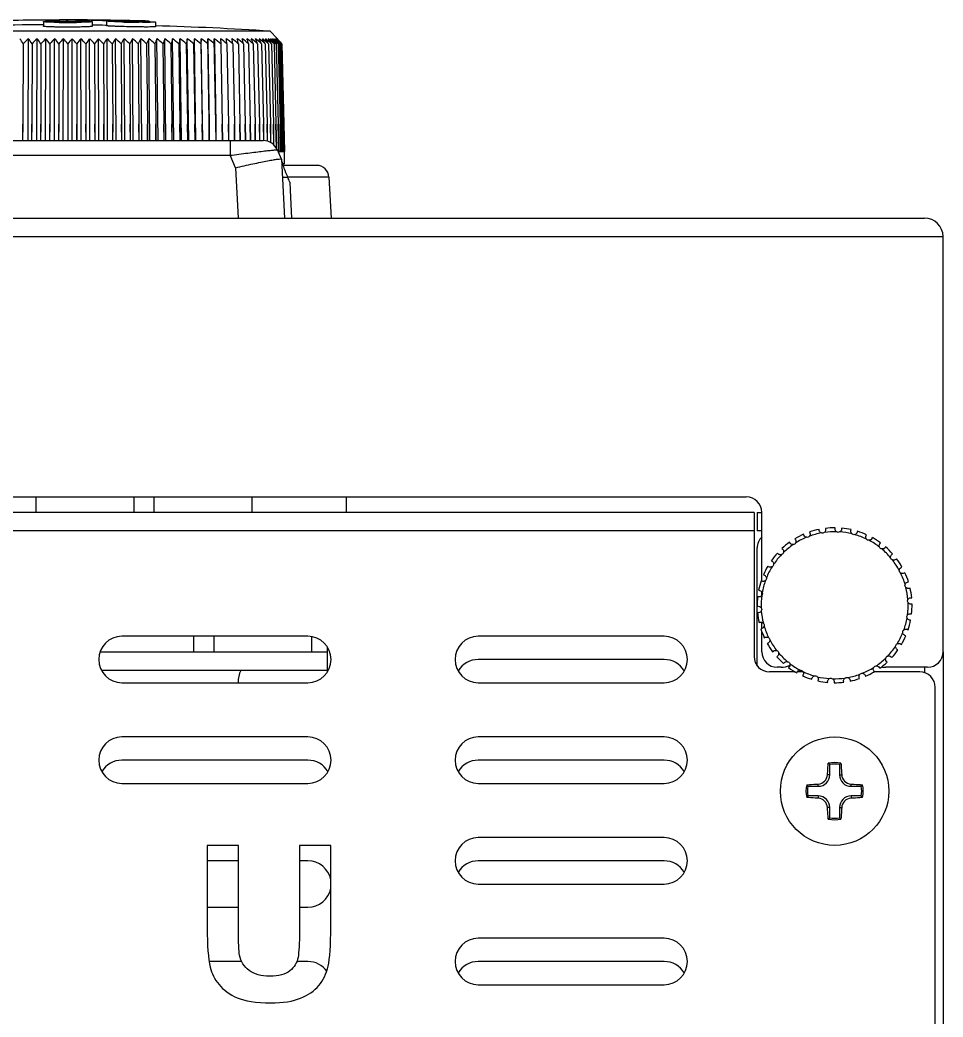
# Model space of a CAD drawing. Extents: x -425 to 6552, y -3049 to 3105.
# Drawn here: x 650.4 to 683, y -1782.15 to -1746.93 of the extents above; entities that cross this region are included whole.
import ezdxf

# ---------------------------------------------------------------- set-up
doc = ezdxf.new("R2010")
doc.units = 0
doc.layers.get('0').update_dxf_attribs({"linetype": 'CONTINUOUS'})

msp = doc.modelspace()

# ---------------------------------------------------------------- linework, layer by layer
at = {"color": 7, "linetype": 'CONTINUOUS'}
for p, q in [((651.225, -1746.99), (651.225, -1747.154)), ((651.8, -1746.963), (651.8, -1746.931)), ((652.374, -1746.934), (652.374, -1746.963)), ((652.407, -1746.935), (652.374, -1746.934)), ((652.819, -1746.942), (652.741, -1746.94)), ((652.975, -1746.936), (652.78, -1746.933)), ((652.903, -1746.943), (652.819, -1746.942)), ((652.996, -1746.946), (652.903, -1746.943)), ((652.949, -1746.99), (652.949, -1747.154)), ((652.996, -1747.11), (652.949, -1747.109)), ((652.996, -1747.11), (652.949, -1747.109)), ((653.484, -1746.959), (653.425, -1746.958)), ((653.459, -1747.123), (653.425, -1747.122)), ((653.459, -1746.969), (653.459, -1747.133)), ((653.56, -1746.948), (653.46, -1746.946)), ((653.95, -1746.96), (653.991, -1746.96)), ((654.608, -1747.012), (654.592, -1747.012)), ((654.96, -1746.985), (654.96, -1746.968)), ((655.183, -1747.004), (655.183, -1747.168)), ((659.236, -1747.326), (644.938, -1747.326)), ((659.236, -1747.326), (659.481, -1747.588)), ((650.514, -1747.769), (650.499, -1750.611)), ((650.684, -1751.191), (650.701, -1747.591)), ((650.825, -1747.769), (650.813, -1750.611)), ((650.993, -1751.191), (651.006, -1747.591)), ((651.139, -1747.769), (651.13, -1750.611)), ((651.304, -1751.191), (651.314, -1747.591)), ((651.454, -1747.769), (651.448, -1750.611)), ((651.617, -1751.191), (651.622, -1747.591)), ((651.77, -1747.769), (651.767, -1750.611)), ((651.93, -1751.191), (651.932, -1747.591)), ((652.087, -1747.769), (652.087, -1751.191)), ((652.244, -1751.191), (652.242, -1747.591)), ((652.404, -1747.769), (652.407, -1750.611)), ((652.557, -1751.191), (652.551, -1747.591)), ((652.72, -1747.769), (652.726, -1750.611)), ((652.869, -1751.191), (652.86, -1747.591)), ((653.035, -1747.769), (653.044, -1750.611)), ((653.181, -1751.191), (653.167, -1747.591)), ((653.348, -1747.769), (653.36, -1750.611)), ((653.49, -1751.191), (653.473, -1747.591)), ((653.659, -1747.769), (653.674, -1750.611)), ((653.796, -1751.191), (653.776, -1747.591)), ((653.968, -1747.769), (653.986, -1750.611)), ((654.1, -1751.191), (654.076, -1747.591)), ((654.273, -1747.769), (654.294, -1750.611)), ((654.4, -1751.191), (654.373, -1747.591)), ((654.574, -1747.769), (654.598, -1750.611)), ((654.697, -1751.191), (654.665, -1747.591)), ((654.871, -1747.769), (654.898, -1750.611)), ((654.988, -1751.191), (654.953, -1747.591)), ((655.163, -1747.769), (655.193, -1750.611)), ((655.275, -1751.191), (655.236, -1747.591)), ((655.45, -1747.769), (655.482, -1750.611)), ((655.555, -1751.191), (655.514, -1747.591)), ((655.731, -1747.769), (655.765, -1750.611)), ((655.83, -1751.191), (655.786, -1747.591)), ((656.005, -1747.769), (656.042, -1750.611)), ((656.098, -1751.191), (656.051, -1747.591)), ((656.273, -1747.769), (656.313, -1750.611)), ((656.36, -1751.191), (656.309, -1747.591)), ((656.533, -1747.769), (656.575, -1750.611)), ((656.613, -1751.191), (656.559, -1747.591)), ((656.785, -1747.769), (656.83, -1750.611)), ((656.859, -1751.191), (656.802, -1747.591)), ((657.037, -1747.591), (657.029, -1747.769)), ((657.029, -1747.769), (657.076, -1750.611)), ((657.096, -1751.191), (657.037, -1747.591)), ((657.325, -1751.191), (657.262, -1747.591)), ((657.262, -1747.591), (657.265, -1747.769)), ((657.265, -1747.769), (657.314, -1750.611)), ((657.479, -1747.591), (657.491, -1747.769)), ((657.491, -1747.769), (657.543, -1750.611)), ((657.708, -1747.769), (657.761, -1750.611)), ((657.915, -1747.769), (657.97, -1750.611)), ((658.112, -1747.769), (658.169, -1750.611)), ((658.298, -1747.769), (658.357, -1750.611)), ((658.473, -1747.769), (658.534, -1750.611)), ((658.637, -1747.769), (658.7, -1750.611)), ((658.79, -1747.769), (658.854, -1750.611)), ((658.931, -1747.769), (658.996, -1750.611)), ((659.06, -1747.769), (659.126, -1750.611)), ((659.168, -1747.591), (659.193, -1747.63)), ((659.176, -1747.769), (659.244, -1750.611)), ((659.28, -1747.769), (659.221, -1747.718)), ((659.28, -1747.769), (659.221, -1747.718)), ((659.28, -1747.769), (659.349, -1750.611)), ((659.372, -1747.769), (659.32, -1747.724)), ((659.343, -1747.727), (659.372, -1747.769)), ((659.372, -1747.769), (659.441, -1750.611)), ((659.451, -1747.769), (659.407, -1747.73)), ((659.422, -1747.729), (659.451, -1747.769)), ((659.424, -1747.732), (659.451, -1747.769)), ((659.451, -1747.769), (659.521, -1750.611)), ((659.478, -1747.611), (659.458, -1747.591)), ((659.458, -1747.591), (659.475, -1747.611)), ((659.517, -1747.769), (659.473, -1747.729)), ((659.496, -1747.611), (659.478, -1747.591)), ((659.478, -1747.591), (659.512, -1747.63)), ((659.486, -1747.729), (659.501, -1747.749)), ((659.517, -1747.769), (659.588, -1750.611)), ((659.57, -1747.769), (659.527, -1747.729)), ((659.609, -1747.769), (659.562, -1747.723)), ((659.57, -1747.769), (659.641, -1750.611)), ((659.571, -1747.723), (659.575, -1747.729)), ((659.636, -1747.769), (659.596, -1747.729)), ((659.609, -1747.769), (659.681, -1750.611)), ((659.649, -1747.769), (659.611, -1747.729)), ((659.636, -1747.769), (659.708, -1750.611)), ((659.649, -1747.769), (659.721, -1750.611)), ((650.499, -1750.611), (650.493, -1751.191)), ((650.501, -1751.191), (650.499, -1750.611)), ((650.813, -1750.611), (650.807, -1751.191)), ((650.816, -1751.191), (650.813, -1750.611)), ((651.13, -1750.611), (651.124, -1751.191)), ((651.133, -1751.191), (651.13, -1750.611)), ((651.448, -1750.611), (651.443, -1751.191)), ((651.451, -1751.191), (651.448, -1750.611)), ((651.767, -1750.611), (651.762, -1751.191)), ((651.771, -1751.191), (651.767, -1750.611)), ((652.407, -1750.611), (652.403, -1751.191)), ((652.411, -1751.191), (652.407, -1750.611)), ((652.726, -1750.611), (652.722, -1751.191)), ((652.731, -1751.191), (652.726, -1750.611)), ((653.044, -1750.611), (653.041, -1751.191)), ((653.049, -1751.191), (653.044, -1750.611)), ((653.36, -1750.611), (653.358, -1751.191)), ((653.366, -1751.191), (653.36, -1750.611)), ((653.674, -1750.611), (653.672, -1751.191)), ((653.681, -1751.191), (653.674, -1750.611)), ((653.986, -1750.611), (653.984, -1751.191)), ((653.993, -1751.191), (653.986, -1750.611)), ((654.294, -1750.611), (654.293, -1751.191)), ((654.301, -1751.191), (654.294, -1750.611)), ((654.598, -1750.611), (654.597, -1751.191)), ((654.606, -1751.191), (654.598, -1750.611)), ((654.906, -1751.191), (654.898, -1750.611)), ((654.898, -1750.611), (654.898, -1751.191)), ((655.201, -1751.191), (655.193, -1750.611)), ((655.193, -1750.611), (655.193, -1751.191)), ((655.49, -1751.191), (655.482, -1750.611)), ((655.482, -1750.611), (655.483, -1751.191)), ((655.774, -1751.191), (655.765, -1750.611)), ((655.765, -1750.611), (655.767, -1751.191)), ((656.051, -1751.191), (656.042, -1750.611)), ((656.042, -1750.611), (656.044, -1751.191)), ((656.322, -1751.191), (656.313, -1750.611)), ((656.313, -1750.611), (656.314, -1751.191)), ((656.585, -1751.191), (656.575, -1750.611)), ((656.575, -1750.611), (656.578, -1751.191)), ((656.84, -1751.191), (656.83, -1750.611)), ((656.83, -1750.611), (656.833, -1751.191)), ((657.086, -1751.191), (657.076, -1750.611)), ((657.076, -1750.611), (657.08, -1751.191)), ((657.324, -1751.191), (657.314, -1750.611)), ((657.314, -1750.611), (657.318, -1751.191)), ((657.553, -1751.191), (657.543, -1750.611)), ((657.543, -1750.611), (657.547, -1751.191)), ((657.772, -1751.191), (657.761, -1750.611)), ((657.761, -1750.611), (657.766, -1751.191)), ((657.981, -1751.191), (657.97, -1750.611)), ((657.97, -1750.611), (657.975, -1751.191)), ((658.18, -1751.191), (658.169, -1750.611)), ((658.169, -1750.611), (658.175, -1751.191)), ((658.368, -1751.191), (658.357, -1750.611)), ((658.357, -1750.611), (658.363, -1751.191)), ((658.545, -1751.191), (658.534, -1750.611)), ((658.534, -1750.611), (658.54, -1751.191)), ((658.711, -1751.191), (658.7, -1750.611)), ((658.7, -1750.611), (658.706, -1751.191)), ((658.865, -1751.191), (658.854, -1750.611)), ((658.854, -1750.611), (658.861, -1751.191)), ((659.007, -1751.191), (658.996, -1750.611)), ((658.996, -1750.611), (659.003, -1751.191)), ((659.138, -1751.212), (659.126, -1750.611)), ((659.126, -1750.611), (659.134, -1751.211)), ((659.256, -1751.26), (659.244, -1750.611)), ((659.244, -1750.611), (659.253, -1751.258)), ((659.363, -1751.338), (659.349, -1750.611)), ((659.349, -1750.611), (659.359, -1751.335)), ((659.457, -1751.453), (659.441, -1750.611)), ((659.441, -1750.611), (659.454, -1751.448)), ((659.538, -1751.515), (659.521, -1750.611)), ((659.521, -1750.611), (659.535, -1751.515)), ((659.605, -1751.574), (659.588, -1750.611)), ((659.588, -1750.611), (659.603, -1751.574)), ((659.659, -1751.574), (659.641, -1750.611)), ((659.641, -1750.611), (659.656, -1751.574)), ((659.698, -1751.574), (659.681, -1750.611)), ((659.681, -1750.611), (659.697, -1751.574)), ((659.725, -1751.574), (659.708, -1750.611)), ((659.708, -1750.611), (659.724, -1751.574)), ((659.738, -1751.574), (659.721, -1750.611)), ((659.721, -1750.611), (659.738, -1751.574)), ((617.825, -1751.191), (658.991, -1751.191)), ((657.818, -1751.191), (657.818, -1751.71)), ((618.997, -1751.71), (657.818, -1751.71)), ((658.015, -1752.152), (657.818, -1751.71)), ((659.638, -1751.848), (659.49, -1751.516)), ((659.516, -1751.574), (659.536, -1751.574)), ((659.535, -1751.515), (659.536, -1751.574)), ((659.539, -1751.574), (659.603, -1751.574)), ((659.605, -1751.574), (659.656, -1751.574)), ((659.659, -1751.574), (659.697, -1751.574)), ((659.698, -1751.574), (659.724, -1751.574)), ((659.725, -1751.574), (659.738, -1751.574)), ((659.747, -1752.012), (659.74, -1751.574)), ((659.638, -1751.848), (659.747, -1753.927)), ((659.747, -1752.012), (659.67, -1752.012)), ((660.876, -1752.067), (659.687, -1752.067)), ((658.015, -1752.152), (658.108, -1753.927)), ((659.843, -1752.458), (659.856, -1752.49)), ((661.313, -1752.481), (659.851, -1752.481)), ((659.928, -1752.659), (659.942, -1752.936)), ((661.313, -1752.481), (661.389, -1753.927)), ((659.942, -1752.936), (659.993, -1753.927)), ((607.055, -1753.927), (682.345, -1753.927)), ((606.398, -1754.584), (683.002, -1754.584)), ((683.002, -1769.248), (683.002, -1754.584)), ((637.04, -1763.776), (676.053, -1763.776)), ((650.971, -1764.323), (650.971, -1763.776)), ((654.429, -1764.323), (654.429, -1763.776)), ((655.14, -1764.323), (655.14, -1763.776)), ((658.598, -1764.323), (658.598, -1763.776)), ((661.936, -1764.323), (661.936, -1763.776)), ((676.326, -1764.323), (636.493, -1764.323)), ((676.326, -1764.323), (676.326, -1769.412)), ((676.436, -1764.323), (676.436, -1764.98)), ((676.436, -1764.323), (676.6, -1764.323)), ((676.6, -1766.755), (676.6, -1764.323)), ((676.326, -1764.98), (636.493, -1764.98)), ((676.6, -1764.98), (676.436, -1764.98)), ((676.436, -1769.74), (676.436, -1765.582)), ((676.6, -1767.259), (676.6, -1767.132)), ((676.6, -1768.433), (676.6, -1768.215)), ((676.6, -1769.248), (676.6, -1768.54)), ((660.568, -1768.701), (654.002, -1768.701)), ((656.541, -1769.248), (656.541, -1768.701)), ((657.252, -1769.248), (657.252, -1768.701)), ((660.71, -1769.248), (660.71, -1768.715)), ((673.153, -1768.701), (666.587, -1768.701)), ((653.23, -1769.248), (661.252, -1769.248)), ((661.252, -1769.07), (661.252, -1769.972)), ((683.002, -1769.248), (683.002, -1822.214)), ((673.153, -1769.521), (666.587, -1769.521)), ((653.277, -1769.904), (661.252, -1769.904)), ((677.776, -1769.959), (676.874, -1769.959)), ((677.282, -1769.795), (677.147, -1769.795)), ((678.047, -1769.959), (677.855, -1769.959)), ((682.181, -1769.959), (680.575, -1769.959)), ((682.455, -1769.795), (680.977, -1769.795)), ((682.345, -1769.795), (682.345, -1769.984)), ((654.002, -1770.342), (660.568, -1770.342)), ((666.587, -1770.342), (673.153, -1770.342)), ((682.728, -1822.323), (682.728, -1770.506)), ((660.568, -1772.257), (654.002, -1772.257)), ((673.153, -1772.257), (666.587, -1772.257)), ((660.568, -1773.078), (654.002, -1773.078)), ((673.153, -1773.078), (666.587, -1773.078)), ((679.002, -1773.592), (679.002, -1773.23)), ((679.342, -1773.23), (679.342, -1773.592)), ((654.002, -1773.899), (660.568, -1773.899)), ((666.587, -1773.899), (673.153, -1773.899)), ((679.002, -1773.592), (678.921, -1773.592)), ((679.342, -1773.592), (679.422, -1773.592)), ((678.229, -1774.002), (678.591, -1774.002)), ((678.591, -1774.002), (678.591, -1773.922)), ((679.752, -1774.002), (679.752, -1773.922)), ((679.752, -1774.002), (680.114, -1774.002)), ((678.591, -1774.342), (678.229, -1774.342)), ((678.591, -1774.342), (678.591, -1774.423)), ((679.752, -1774.342), (679.752, -1774.423)), ((680.114, -1774.342), (679.752, -1774.342)), ((679.002, -1774.753), (678.921, -1774.753)), ((679.002, -1775.115), (679.002, -1774.753)), ((679.342, -1774.753), (679.342, -1775.115)), ((679.342, -1774.753), (679.422, -1774.753)), ((673.153, -1775.814), (666.587, -1775.814)), ((657.011, -1776.087), (657.011, -1779.006)), ((658.116, -1776.087), (657.011, -1776.087)), ((658.116, -1779.051), (658.116, -1776.087)), ((660.27, -1776.087), (660.27, -1779.114)), ((661.375, -1776.087), (660.27, -1776.087)), ((661.375, -1778.961), (661.375, -1776.087)), ((658.116, -1776.634), (657.011, -1776.634)), ((660.568, -1776.634), (660.27, -1776.634)), ((673.153, -1776.634), (666.587, -1776.634)), ((666.587, -1777.455), (673.153, -1777.455)), ((657.011, -1778.276), (658.116, -1778.276)), ((660.27, -1778.276), (660.568, -1778.276)), ((673.153, -1779.37), (666.587, -1779.37)), ((658.232, -1780.191), (657.082, -1780.191)), ((660.568, -1780.191), (660.178, -1780.191)), ((673.153, -1780.191), (666.587, -1780.191)), ((666.587, -1781.012), (673.153, -1781.012))]:
    msp.add_line(p, q, dxfattribs=at)
msp.add_circle((679.172, -1774.172), 1.915, dxfattribs=at)
for centre, radius, start, end in [((652.087, -1856.526), 109.596, 90.15018, 91.50196), ((652.087, -1856.526), 109.432, 90.45121, 91.50422), ((652.059, -1724.481), 22.536, 269.2863, 269.4767), ((652.087, -1856.526), 109.598, 89.63744, 90.15024), ((652.085, -1721.521), 25.497, 269.4801, 270.0048), ((652.087, -1755.719), 8.742, 90.0001, 90.192), ((652.087, -1755.719), 8.741, 89.8075, 89.9999), ((652.089, -1721.518), 25.5, 269.9952, 270.519), ((652.114, -1724.472), 22.545, 270.5224, 270.7132), ((651.68, -1801.739), 54.809, 88.8914, 89.2407), ((652.087, -1856.526), 109.596, 88.49804, 89.63743), ((652.087, -1801.745), 54.817, 88.5643, 89.0711), ((651.68, -1801.761), 54.831, 88.176, 88.625), ((651.68, -1801.843), 54.749, 88.1731, 88.6226), ((652.086, -1801.766), 54.838, 88.0523, 88.4598), ((653.679, -1776.864), 29.905, 89.2407, 89.4032), ((654.911, -1716.698), 30.314, 268.279, 268.433), ((653.611, -1781.804), 34.846, 88.4326, 89.2356), ((655.027, -1712.385), 34.629, 268.4353, 269.2798), ((653.746, -1776.8), 29.84, 88.2513, 88.4284), ((652.087, -1856.526), 109.434, 86.25439, 88.37828), ((631.477, -1760.127), 22.696, 32.9902, 33.5268), ((668.265, -1766.205), 25.592, 133.3382, 133.915), ((632.214, -1760.694), 22.659, 34.7787, 35.3278), ((668.54, -1765.605), 25.138, 134.2267, 134.8045), ((632.845, -1761.28), 22.742, 36.4478, 37.0066), ((668.834, -1764.992), 24.693, 135.1963, 135.7747), ((633.391, -1761.882), 22.922, 38.002, 38.5681), ((669.151, -1764.37), 24.265, 136.2516, 136.8299), ((633.871, -1762.496), 23.179, 39.4463, 40.0176), ((669.497, -1763.744), 23.863, 137.3976, 137.9748), ((634.296, -1763.118), 23.497, 40.7856, 41.3605), ((669.878, -1763.118), 23.497, 138.6395, 139.2144), ((634.677, -1763.744), 23.863, 42.0252, 42.6024), ((670.303, -1762.496), 23.179, 139.9824, 140.5537), ((635.023, -1764.37), 24.265, 43.1701, 43.7484), ((670.782, -1761.882), 22.922, 141.4319, 141.998), ((635.34, -1764.992), 24.693, 44.2253, 44.8037), ((671.329, -1761.28), 22.742, 142.9934, 143.5522), ((635.634, -1765.605), 25.138, 45.1955, 45.7733), ((671.959, -1760.694), 22.659, 144.6722, 145.2213), ((635.909, -1766.205), 25.592, 46.085, 46.6618), ((672.696, -1760.127), 22.696, 146.4732, 147.0098), ((636.169, -1766.788), 26.049, 46.898, 47.4733), ((673.569, -1759.583), 22.887, 148.4007, 148.9218), ((636.417, -1767.351), 26.501, 47.6384, 48.2119), ((674.618, -1759.065), 23.271, 150.4582, 150.96), ((636.655, -1767.888), 26.942, 48.3096, 48.8812), ((675.9, -1758.576), 23.907, 152.6479, 153.1265), ((636.885, -1768.398), 27.369, 48.915, 49.4845), ((677.493, -1758.116), 24.876, 154.9703, 155.4213), ((637.11, -1768.875), 27.774, 49.4573, 50.0247), ((679.52, -1757.687), 26.298, 157.424, 157.8428), ((637.33, -1769.318), 28.155, 49.9393, 50.5047), ((682.167, -1757.289), 28.362, 160.0051, 160.3868), ((637.546, -1769.722), 28.506, 50.3632, 50.9267), ((685.746, -1756.919), 31.378, 162.707, 163.0466), ((637.76, -1770.085), 28.825, 50.7312, 51.2928), ((690.811, -1756.568), 35.901, 165.5199, 165.8127), ((637.972, -1770.405), 29.108, 51.0449, 51.6048), ((698.459, -1756.22), 43.025, 168.4308, 168.6723), ((638.182, -1770.679), 29.353, 51.3058, 51.8642), ((711.201, -1755.832), 55.26, 171.4235, 171.6099), ((638.391, -1770.906), 29.558, 51.5153, 52.0724), ((736.332, -1755.278), 79.901, 174.47915, 174.60719), ((638.599, -1771.084), 29.719, 51.6743, 52.2303), ((638.806, -1771.211), 29.837, 51.7836, 52.3388), ((639.012, -1771.288), 29.91, 51.8436, 52.3982), ((639.217, -1771.313), 29.937, 51.8548, 52.409), ((569.453, -1758.243), 88.874, 6.76818, 6.88359), ((639.42, -1771.286), 29.919, 51.8171, 52.3712), ((599.096, -1757.866), 59.679, 9.74062, 9.91382), ((639.62, -1771.208), 29.855, 51.7303, 52.2845), ((613.369, -1757.807), 45.855, 12.6447, 12.8724), ((639.818, -1771.08), 29.747, 51.5941, 52.1487), ((621.677, -1757.9), 37.997, 15.4633, 15.7416), ((640.012, -1770.901), 29.596, 51.4078, 51.9629), ((627.048, -1758.09), 33.077, 18.1822, 18.5066), ((640.202, -1770.674), 29.402, 51.1705, 51.7263), ((630.757, -1758.354), 29.822, 20.7901, 21.1559), ((640.386, -1770.4), 29.17, 50.8811, 51.4378), ((640.563, -1770.081), 28.9, 50.5381, 51.0959), ((633.433, -1758.678), 27.604, 23.2788, 23.6811), ((640.732, -1769.719), 28.596, 50.14, 50.699), ((635.424, -1759.053), 26.075, 25.6428, 26.0769), ((641.157, -1769.001), 27.848, 49.8622, 50.2473), ((636.935, -1759.473), 25.03, 27.8791, 28.3404), ((641.278, -1768.6), 27.532, 49.3294, 49.734), ((638.097, -1759.933), 24.337, 29.9868, 30.4712), ((640.306, -1770.012), 29.169, 49.6887, 49.8638), ((641.385, -1768.164), 27.194, 48.7344, 49.1588), ((638.747, -1760.585), 24.205, 31.9689, 32.3575), ((641.475, -1767.698), 26.839, 48.0743, 48.519), ((639.948, -1760.781), 23.379, 33.9429, 34.3434), ((641.58, -1767.167), 26.42, 47.3693, 47.8116), ((640.469, -1761.334), 23.331, 35.6726, 36.0895), ((641.659, -1766.618), 26.001, 46.5901, 47.0329), ((640.879, -1761.899), 23.388, 37.2909, 37.7156), ((641.741, -1766.019), 25.541, 45.7552, 46.1794), ((641.188, -1762.48), 23.543, 38.796, 39.2268), ((641.339, -1763.136), 23.874, 40.2106, 40.5657), ((641.639, -1765.564), 25.309, 44.804, 45.1823), ((641.626, -1764.968), 24.912, 43.788, 44.1657), ((641.368, -1763.853), 24.34, 41.4885, 41.7996), ((658.991, -1751.738), 0.547, 24, 90), ((661.327, -1751.531), 1.726, 197.1977, 198.3508), ((660.876, -1752.504), 0.438, 3, 90), ((621.999, -1769.129), 41.351, 23.4715, 23.7405), ((682.345, -1754.584), 0.657, 0, 90), ((676.053, -1764.323), 0.547, 0, 90), ((679.172, -1767.606), 2.736, 113.5902, 120.8589), ((679.172, -1767.606), 2.596, 100.3254, 110.1238), ((679.172, -1767.606), 2.736, 101.5902, 108.8589), ((679.172, -1767.606), 2.596, 88.3254, 98.1238), ((679.172, -1767.606), 2.736, 89.5902, 96.8589), ((679.172, -1767.606), 2.596, 76.3254, 86.1238), ((679.172, -1767.606), 2.736, 77.5902, 84.8589), ((679.172, -1767.606), 2.736, 65.5902, 72.8589), ((676.983, -1765.582), 0.547, 134.5133, 180), ((679.172, -1767.606), 2.736, 125.5902, 132.8589), ((679.172, -1767.606), 2.596, 112.3254, 122.1238), ((679.172, -1767.606), 2.596, 64.3254, 74.1238), ((679.172, -1767.606), 2.596, 52.3254, 62.1238), ((679.172, -1767.606), 2.736, 53.5902, 60.8589), ((679.172, -1767.606), 2.736, 137.5902, 144.8589), ((679.172, -1767.606), 2.596, 124.3254, 134.1238), ((679.172, -1767.606), 2.596, 40.3254, 50.1238), ((679.172, -1767.606), 2.736, 41.5902, 48.8589), ((679.172, -1767.606), 2.596, 136.3254, 146.1238), ((679.172, -1767.606), 2.596, 28.3254, 38.1238), ((679.172, -1767.606), 2.736, 29.5902, 36.8589), ((679.172, -1767.606), 2.736, 149.5902, 156.8589), ((679.172, -1767.606), 2.596, 148.3254, 158.1238), ((679.172, -1767.606), 2.596, 16.3254, 26.1238), ((679.172, -1767.606), 2.736, 17.5902, 24.8589), ((679.172, -1767.606), 2.736, 161.5902, 168.8589), ((679.172, -1767.606), 2.596, 160.3254, 170.1238), ((679.172, -1767.606), 2.596, 4.3254, 14.1238), ((679.172, -1767.606), 2.736, 5.5902, 12.8589), ((679.172, -1767.606), 2.736, 173.5902, 180.8589), ((679.172, -1767.606), 2.596, 172.3254, 182.1238), ((679.172, -1767.606), 2.596, 352.3254, 2.1238), ((679.172, -1767.606), 2.736, 353.5902, 0.8589), ((679.172, -1767.606), 2.736, 185.5902, 192.8589), ((679.172, -1767.606), 2.596, 184.3254, 194.1238), ((679.172, -1767.606), 2.596, 340.3254, 350.1238), ((679.172, -1767.606), 2.736, 341.5902, 348.8589), ((679.172, -1767.606), 2.736, 197.5902, 204.8589), ((679.172, -1767.606), 2.596, 196.3254, 206.1238), ((679.172, -1767.606), 2.596, 328.3254, 338.1238), ((654.002, -1769.521), 0.821, 90, 270), ((660.568, -1769.521), 0.821, 270, 90), ((666.587, -1769.521), 0.821, 90, 270), ((673.153, -1769.521), 0.821, 270, 90), ((679.172, -1767.606), 2.736, 209.5902, 216.8589), ((679.172, -1767.606), 2.596, 208.3254, 218.1238), ((679.172, -1767.606), 2.736, 329.5902, 336.8589), ((677.147, -1769.248), 0.547, 180, 270), ((679.172, -1767.606), 2.596, 220.3254, 230.1238), ((679.172, -1767.606), 2.596, 316.3254, 326.1238), ((679.172, -1767.606), 2.736, 317.5902, 324.8589), ((682.455, -1769.248), 0.547, 270, 0), ((666.587, -1770.342), 0.821, 90, 150.0059), ((673.153, -1770.342), 0.821, 29.9941, 90), ((676.874, -1769.412), 0.547, 180, 270), ((679.172, -1767.606), 2.736, 221.5902, 228.8589), ((679.172, -1767.606), 2.596, 232.3254, 242.1238), ((679.172, -1767.606), 2.596, 304.3254, 314.1238), ((679.172, -1767.606), 2.736, 305.5902, 312.8589), ((654.002, -1770.342), 0.821, 147.7035, 150.0059), ((658.915, -1770.282), 0.809, 152.1821, 184.2677), ((677.282, -1768.974), 0.821, 270, 291.5049), ((679.172, -1767.606), 2.736, 233.5902, 240.8589), ((679.172, -1767.606), 2.596, 244.3254, 254.1238), ((679.172, -1767.606), 2.596, 292.3254, 302.1238), ((679.172, -1767.606), 2.736, 293.5902, 300.8589), ((680.977, -1768.974), 0.821, 259.8061, 270), ((682.181, -1770.506), 0.547, 0, 90), ((679.172, -1767.606), 2.736, 245.5902, 252.8589), ((679.172, -1767.606), 2.596, 256.3254, 266.1238), ((679.172, -1767.606), 2.736, 257.5902, 264.8589), ((679.172, -1767.606), 2.596, 268.3254, 278.1238), ((679.172, -1767.606), 2.736, 269.5902, 276.8589), ((679.172, -1767.606), 2.596, 280.3254, 290.1238), ((679.172, -1767.606), 2.736, 281.5902, 288.8589), ((654.002, -1773.078), 0.821, 90, 270), ((660.568, -1773.078), 0.821, 270, 90), ((666.587, -1773.078), 0.821, 90, 270), ((673.153, -1773.078), 0.821, 270, 90), ((654.002, -1773.899), 0.821, 90, 150.0059), ((660.568, -1773.899), 0.821, 29.9941, 90), ((666.587, -1773.899), 0.821, 90, 150.0059), ((673.153, -1773.899), 0.821, 29.9941, 90), ((679.172, -1774.172), 1.011, 77.226, 102.774), ((677.007, -1775.617), 3.111, 50.1214, 51.3957), ((681.336, -1775.617), 3.111, 128.6043, 129.8786), ((679.172, -1774.172), 0.958, 79.7747, 100.2253), ((678.591, -1773.592), 0.41, 270, 0), ((678.575, -1773.576), 0.346, 272.6519, 357.3481), ((679.752, -1773.592), 0.41, 180, 270), ((679.768, -1773.576), 0.346, 182.6519, 267.3481), ((679.172, -1774.172), 1.011, 167.226, 192.774), ((680.617, -1772.008), 3.111, 218.6043, 219.8786), ((679.172, -1774.172), 0.958, 169.7747, 190.2253), ((677.727, -1772.008), 3.111, 320.1214, 321.3957), ((679.172, -1774.172), 0.958, 349.7747, 10.2253), ((679.172, -1774.172), 1.011, 347.226, 12.774), ((680.617, -1776.337), 3.111, 140.1214, 141.3957), ((678.591, -1774.753), 0.41, 0, 90), ((678.575, -1774.769), 0.346, 2.6519, 87.3481), ((679.752, -1774.753), 0.41, 90, 180), ((679.768, -1774.769), 0.346, 92.6519, 177.3481), ((677.727, -1776.337), 3.111, 38.6043, 39.8786), ((677.007, -1772.727), 3.111, 308.6043, 309.8786), ((679.172, -1774.172), 1.011, 257.226, 282.774), ((679.172, -1774.172), 0.958, 259.7747, 280.2253), ((681.336, -1772.727), 3.111, 230.1214, 231.3957), ((666.587, -1776.634), 0.821, 90, 270), ((673.153, -1776.634), 0.821, 270, 90), ((660.568, -1777.455), 0.821, 10.254, 90), ((666.587, -1777.455), 0.821, 90, 150.0059), ((673.153, -1777.455), 0.821, 29.9941, 90), ((660.568, -1777.455), 0.821, 270, 349.746), ((666.587, -1780.191), 0.821, 90, 270), ((673.153, -1780.191), 0.821, 270, 90), ((660.568, -1781.012), 0.821, 35.571, 90), ((666.587, -1781.012), 0.821, 90, 150.0059), ((673.153, -1781.012), 0.821, 29.9941, 90)]:
    msp.add_arc(centre, radius, start, end, dxfattribs=at)
for points, knots in [([(651.225, -1746.99), (651.225, -1746.986), (651.246, -1746.985), (651.27, -1746.98), (651.322, -1746.977), (651.388, -1746.973), (651.473, -1746.97), (651.611, -1746.966), (651.722, -1746.964), (651.8, -1746.963)], [0, 0, 0, 0, 0.01919, 0.072295, 0.158869, 0.276964, 0.423831, 0.596044, 1, 1, 1, 1]), ([(651.779, -1747.016), (651.704, -1747.015), (651.597, -1747.013), (651.463, -1747.009), (651.382, -1747.006), (651.318, -1747.002), (651.268, -1747), (651.245, -1746.994), (651.225, -1746.993), (651.225, -1746.99)], [0, 0, 0, 0, 0.405267, 0.577542, 0.72415, 0.841869, 0.928026, 0.98087, 1, 1, 1, 1]), ([(651.84, -1746.982), (651.83, -1746.982), (651.816, -1746.983), (651.805, -1746.985), (651.8, -1746.986), (651.8, -1746.987)], [0, 0, 0, 0, 0.738947, 0.929625, 1, 1, 1, 1]), ([(651.8, -1746.987), (651.8, -1746.988), (651.807, -1746.988), (651.815, -1746.99), (651.832, -1746.991), (651.845, -1746.992), (651.853, -1746.992)], [0, 0, 0, 0, 0.069311, 0.260936, 0.57363, 1, 1, 1, 1]), ([(652.058, -1746.977), (652.036, -1746.977), (651.963, -1746.978), (651.891, -1746.979), (651.84, -1746.982)], [0, 0, 0, 0, 0.299843, 1, 1, 1, 1]), ([(651.853, -1746.992), (651.868, -1746.993), (651.946, -1746.995), (652.024, -1746.996), (652.087, -1746.996)], [0, 0, 0, 0, 0.19625, 1, 1, 1, 1]), ([(652.087, -1746.996), (652.109, -1746.996), (652.187, -1746.996), (652.265, -1746.995), (652.321, -1746.992)], [0, 0, 0, 0, 0.289108, 1, 1, 1, 1]), ([(652.334, -1746.982), (652.32, -1746.981), (652.248, -1746.978), (652.175, -1746.978), (652.116, -1746.977)], [0, 0, 0, 0, 0.186603, 1, 1, 1, 1]), ([(652.321, -1746.992), (652.328, -1746.992), (652.341, -1746.991), (652.359, -1746.99), (652.367, -1746.988), (652.374, -1746.988), (652.374, -1746.987)], [0, 0, 0, 0, 0.426344, 0.739069, 0.930708, 1, 1, 1, 1]), ([(652.374, -1746.987), (652.374, -1746.986), (652.369, -1746.985), (652.358, -1746.983), (652.344, -1746.982), (652.334, -1746.982)], [0, 0, 0, 0, 0.070361, 0.261039, 1, 1, 1, 1]), ([(652.374, -1746.963), (652.452, -1746.964), (652.562, -1746.966), (652.701, -1746.97), (652.785, -1746.973), (652.851, -1746.977), (652.904, -1746.98), (652.928, -1746.985), (652.949, -1746.986), (652.949, -1746.99)], [0, 0, 0, 0, 0.403955, 0.576169, 0.723036, 0.841131, 0.927705, 0.98081, 1, 1, 1, 1]), ([(652.949, -1746.99), (652.949, -1746.993), (652.929, -1746.994), (652.906, -1747), (652.855, -1747.002), (652.792, -1747.006), (652.711, -1747.009), (652.577, -1747.013), (652.47, -1747.015), (652.395, -1747.016)], [0, 0, 0, 0, 0.01913, 0.071976, 0.158136, 0.275861, 0.422471, 0.594743, 1, 1, 1, 1]), ([(653.459, -1746.969), (653.459, -1746.967), (653.47, -1746.966), (653.483, -1746.964), (653.511, -1746.963), (653.531, -1746.962), (653.544, -1746.961)], [0, 0, 0, 0, 0.068061, 0.257833, 0.570057, 1, 1, 1, 1]), ([(654, -1746.999), (653.927, -1746.997), (653.822, -1746.993), (653.691, -1746.988), (653.612, -1746.984), (653.55, -1746.979), (653.501, -1746.977), (653.479, -1746.971), (653.459, -1746.972), (653.459, -1746.969)], [0, 0, 0, 0, 0.406616, 0.578993, 0.725513, 0.843001, 0.928931, 0.981468, 1, 1, 1, 1]), ([(655.183, -1747.168), (655.183, -1747.17), (655.175, -1747.17), (655.165, -1747.172), (655.143, -1747.174), (655.101, -1747.176), (655.028, -1747.177), (654.923, -1747.178), (654.794, -1747.178), (654.59, -1747.176), (654.321, -1747.172), (654.051, -1747.165), (653.848, -1747.158), (653.719, -1747.153), (653.614, -1747.148), (653.542, -1747.144), (653.5, -1747.14), (653.478, -1747.138), (653.468, -1747.136), (653.459, -1747.134), (653.459, -1747.133)], [0, 0, 0, 0, 0.002658, 0.009929, 0.021875, 0.038419, 0.084614, 0.146764, 0.222486, 0.308881, 0.500098, 0.691239, 0.777566, 0.853226, 0.915323, 0.961494, 0.978039, 0.990006, 0.997304, 1, 1, 1, 1]), ([(654.609, -1746.989), (654.609, -1746.987), (654.597, -1746.988), (654.585, -1746.985), (654.556, -1746.984), (654.522, -1746.982), (654.479, -1746.981), (654.411, -1746.978), (654.321, -1746.976), (654.231, -1746.975), (654.164, -1746.974), (654.12, -1746.974), (654.086, -1746.975), (654.058, -1746.974), (654.046, -1746.977), (654.034, -1746.976), (654.034, -1746.977)], [0, 0, 0, 0, 0.009955, 0.038511, 0.084803, 0.146998, 0.222767, 0.309159, 0.500327, 0.691443, 0.777779, 0.85344, 0.915536, 0.9617, 0.990149, 1, 1, 1, 1]), ([(654.034, -1746.977), (654.034, -1746.979), (654.045, -1746.978), (654.058, -1746.982), (654.086, -1746.982), (654.12, -1746.984), (654.164, -1746.986), (654.231, -1746.988), (654.321, -1746.99), (654.411, -1746.992), (654.479, -1746.992), (654.522, -1746.993), (654.556, -1746.992), (654.585, -1746.992), (654.597, -1746.989), (654.609, -1746.991), (654.609, -1746.989)], [0, 0, 0, 0, 0.00993, 0.038457, 0.084682, 0.146825, 0.222521, 0.308884, 0.500061, 0.691258, 0.777638, 0.853355, 0.915488, 0.961685, 0.990146, 1, 1, 1, 1]), ([(655.183, -1747.004), (655.183, -1747.007), (655.162, -1747.006), (655.139, -1747.011), (655.086, -1747.011), (655.02, -1747.013), (654.935, -1747.013), (654.797, -1747.014), (654.686, -1747.013), (654.608, -1747.012)], [0, 0, 0, 0, 0.018449, 0.071297, 0.157805, 0.275958, 0.42303, 0.595518, 1, 1, 1, 1]), ([(654.656, -1746.974), (654.728, -1746.976), (654.83, -1746.98), (654.957, -1746.985), (655.034, -1746.989), (655.094, -1746.993), (655.143, -1746.995), (655.164, -1747.001), (655.183, -1747.001), (655.183, -1747.004)], [0, 0, 0, 0, 0.406899, 0.579183, 0.725624, 0.843027, 0.928913, 0.981449, 1, 1, 1, 1]), ([(652.087, -1747.182), (651.977, -1747.182), (651.817, -1747.181), (651.614, -1747.178), (651.485, -1747.174), (651.38, -1747.17), (651.307, -1747.166), (651.265, -1747.163), (651.244, -1747.16), (651.233, -1747.158), (651.225, -1747.156), (651.225, -1747.154)], [0, 0, 0, 0, 0.382039, 0.554618, 0.705917, 0.830098, 0.922452, 0.955555, 0.979538, 0.994239, 1, 1, 1, 1]), ([(652.949, -1747.154), (652.949, -1747.156), (652.941, -1747.158), (652.93, -1747.16), (652.909, -1747.163), (652.866, -1747.166), (652.794, -1747.17), (652.689, -1747.174), (652.56, -1747.178), (652.356, -1747.181), (652.197, -1747.182), (652.087, -1747.182)], [0, 0, 0, 0, 0.005764, 0.020463, 0.044449, 0.077553, 0.169907, 0.294083, 0.445377, 0.617956, 1, 1, 1, 1]), ([(657.818, -1751.71), (658.027, -1751.682), (658.332, -1751.643), (658.721, -1751.595), (658.972, -1751.565), (659.156, -1751.544), (659.279, -1751.531), (659.351, -1751.524), (659.408, -1751.519), (659.451, -1751.514), (659.473, -1751.516), (659.489, -1751.513), (659.49, -1751.516)], [0, 0, 0, 0, 0.375662, 0.547033, 0.698916, 0.825066, 0.876727, 0.919937, 0.95422, 0.979134, 0.99441, 1, 1, 1, 1]), ([(658.015, -1752.152), (658.217, -1752.103), (658.512, -1752.035), (658.89, -1751.955), (659.131, -1751.907), (659.333, -1751.871), (659.483, -1751.848), (659.578, -1751.838), (659.621, -1751.84), (659.636, -1751.843), (659.638, -1751.847)], [0, 0, 0, 0, 0.377214, 0.548168, 0.698883, 0.82355, 0.917286, 0.976442, 0.992457, 1, 1, 1, 1]), ([(659.649, -1751.929), (659.651, -1751.938), (659.659, -1751.975), (659.67, -1752.013), (659.679, -1752.041)], [0, 0, 0, 0, 0.225929, 1, 1, 1, 1]), ([(659.689, -1752.074), (659.7, -1752.106), (659.746, -1752.235), (659.804, -1752.36), (659.843, -1752.458)], [0, 0, 0, 0, 0.238039, 1, 1, 1, 1]), ([(659.671, -1752.481), (659.672, -1752.485), (659.696, -1752.481), (659.723, -1752.487), (659.785, -1752.484), (659.83, -1752.484), (659.856, -1752.483)], [0, 0, 0, 0, 0.065387, 0.255371, 0.568439, 1, 1, 1, 1]), ([(678.186, -1765.205), (678.168, -1765.203), (678.138, -1765.193), (678.097, -1765.157), (678.08, -1765.122), (678.077, -1765.099)], [0, 0, 0, 0, 0.326455, 0.567253, 1, 1, 1, 1]), ([(678.287, -1765.017), (678.3, -1765.037), (678.312, -1765.073), (678.306, -1765.127), (678.29, -1765.155), (678.279, -1765.168)], [0, 0, 0, 0, 0.432747, 0.673545, 1, 1, 1, 1]), ([(678.706, -1765.052), (678.69, -1765.047), (678.662, -1765.03), (678.629, -1764.987), (678.621, -1764.949), (678.622, -1764.926)], [0, 0, 0, 0, 0.326455, 0.567253, 1, 1, 1, 1]), ([(678.805, -1765.036), (678.792, -1765.048), (678.759, -1765.066), (678.722, -1765.06), (678.706, -1765.052)], [0, 0, 0, 0, 0.499989, 1, 1, 1, 1]), ([(678.845, -1764.89), (678.854, -1764.912), (678.857, -1764.95), (678.84, -1765.002), (678.819, -1765.026), (678.805, -1765.036)], [0, 0, 0, 0, 0.432747, 0.673545, 1, 1, 1, 1]), ([(679.248, -1765.011), (679.232, -1765.002), (679.209, -1764.981), (679.186, -1764.932), (679.185, -1764.893), (679.191, -1764.87)], [0, 0, 0, 0, 0.326455, 0.567253, 1, 1, 1, 1]), ([(679.347, -1765.016), (679.333, -1765.025), (679.296, -1765.035), (679.261, -1765.022), (679.248, -1765.011)], [0, 0, 0, 0, 0.499989, 1, 1, 1, 1]), ([(679.417, -1764.881), (679.421, -1764.904), (679.417, -1764.943), (679.389, -1764.989), (679.363, -1765.009), (679.347, -1765.016)], [0, 0, 0, 0, 0.432747, 0.673545, 1, 1, 1, 1]), ([(679.786, -1765.084), (679.772, -1765.072), (679.754, -1765.046), (679.741, -1764.993), (679.749, -1764.955), (679.76, -1764.934)], [0, 0, 0, 0, 0.326455, 0.567253, 1, 1, 1, 1]), ([(679.882, -1765.109), (679.866, -1765.115), (679.828, -1765.117), (679.797, -1765.097), (679.786, -1765.084)], [0, 0, 0, 0, 0.499989, 1, 1, 1, 1]), ([(679.978, -1764.992), (679.977, -1765.015), (679.965, -1765.052), (679.928, -1765.092), (679.899, -1765.105), (679.882, -1765.109)], [0, 0, 0, 0, 0.432747, 0.673545, 1, 1, 1, 1]), ([(677.708, -1765.462), (677.69, -1765.464), (677.659, -1765.46), (677.611, -1765.434), (677.588, -1765.403), (677.58, -1765.381)], [0, 0, 0, 0, 0.326455, 0.567253, 1, 1, 1, 1]), ([(677.791, -1765.407), (677.785, -1765.424), (677.761, -1765.453), (677.725, -1765.463), (677.708, -1765.462)], [0, 0, 0, 0, 0.499989, 1, 1, 1, 1]), ([(677.768, -1765.258), (677.785, -1765.274), (677.804, -1765.308), (677.809, -1765.362), (677.8, -1765.392), (677.791, -1765.407)], [0, 0, 0, 0, 0.432747, 0.673545, 1, 1, 1, 1]), ([(678.279, -1765.168), (678.269, -1765.183), (678.24, -1765.207), (678.202, -1765.209), (678.186, -1765.205)], [0, 0, 0, 0, 0.499989, 1, 1, 1, 1]), ([(680.297, -1765.266), (680.286, -1765.252), (680.274, -1765.223), (680.272, -1765.168), (680.288, -1765.133), (680.302, -1765.115)], [0, 0, 0, 0, 0.326455, 0.567253, 1, 1, 1, 1]), ([(680.386, -1765.311), (680.368, -1765.314), (680.331, -1765.308), (680.305, -1765.282), (680.297, -1765.266)], [0, 0, 0, 0, 0.499989, 1, 1, 1, 1]), ([(680.504, -1765.217), (680.498, -1765.239), (680.479, -1765.273), (680.434, -1765.304), (680.403, -1765.311), (680.386, -1765.311)], [0, 0, 0, 0, 0.432747, 0.673545, 1, 1, 1, 1]), ([(680.758, -1765.551), (680.751, -1765.535), (680.745, -1765.504), (680.755, -1765.451), (680.777, -1765.419), (680.796, -1765.404)], [0, 0, 0, 0, 0.326455, 0.567253, 1, 1, 1, 1]), ([(677.294, -1765.813), (677.277, -1765.819), (677.246, -1765.822), (677.193, -1765.806), (677.164, -1765.781), (677.152, -1765.761)], [0, 0, 0, 0, 0.326455, 0.567253, 1, 1, 1, 1]), ([(677.364, -1765.743), (677.361, -1765.76), (677.345, -1765.793), (677.311, -1765.81), (677.294, -1765.813)], [0, 0, 0, 0, 0.499989, 1, 1, 1, 1]), ([(677.311, -1765.601), (677.331, -1765.613), (677.356, -1765.642), (677.372, -1765.694), (677.37, -1765.726), (677.364, -1765.743)], [0, 0, 0, 0, 0.432747, 0.673545, 1, 1, 1, 1]), ([(680.836, -1765.614), (680.819, -1765.613), (680.784, -1765.6), (680.763, -1765.568), (680.758, -1765.551)], [0, 0, 0, 0, 0.499989, 1, 1, 1, 1]), ([(680.972, -1765.546), (680.961, -1765.567), (680.935, -1765.595), (680.885, -1765.617), (680.853, -1765.617), (680.836, -1765.614)], [0, 0, 0, 0, 0.432747, 0.673545, 1, 1, 1, 1]), ([(681.151, -1765.926), (681.147, -1765.909), (681.148, -1765.877), (681.169, -1765.827), (681.197, -1765.801), (681.218, -1765.79)], [0, 0, 0, 0, 0.326455, 0.567253, 1, 1, 1, 1]), ([(676.935, -1766.031), (676.956, -1766.04), (676.988, -1766.062), (677.014, -1766.11), (677.018, -1766.142), (677.016, -1766.159)], [0, 0, 0, 0, 0.432747, 0.673545, 1, 1, 1, 1]), ([(681.214, -1766.003), (681.197, -1765.999), (681.166, -1765.979), (681.152, -1765.944), (681.151, -1765.926)], [0, 0, 0, 0, 0.499989, 1, 1, 1, 1]), ([(681.361, -1765.965), (681.346, -1765.983), (681.315, -1766.006), (681.262, -1766.016), (681.23, -1766.011), (681.214, -1766.003)], [0, 0, 0, 0, 0.432747, 0.673545, 1, 1, 1, 1]), ([(676.962, -1766.243), (676.947, -1766.252), (676.917, -1766.261), (676.862, -1766.257), (676.829, -1766.238), (676.812, -1766.221)], [0, 0, 0, 0, 0.326455, 0.567253, 1, 1, 1, 1]), ([(677.016, -1766.159), (677.017, -1766.177), (677.008, -1766.213), (676.979, -1766.236), (676.962, -1766.243)], [0, 0, 0, 0, 0.499989, 1, 1, 1, 1]), ([(681.503, -1766.463), (681.487, -1766.455), (681.461, -1766.429), (681.455, -1766.392), (681.457, -1766.374)], [0, 0, 0, 0, 0.499989, 1, 1, 1, 1]), ([(681.457, -1766.374), (681.457, -1766.357), (681.464, -1766.326), (681.495, -1766.281), (681.528, -1766.261), (681.551, -1766.255)], [0, 0, 0, 0, 0.326455, 0.567253, 1, 1, 1, 1]), ([(681.654, -1766.456), (681.636, -1766.471), (681.601, -1766.486), (681.546, -1766.486), (681.517, -1766.473), (681.503, -1766.463)], [0, 0, 0, 0, 0.432747, 0.673545, 1, 1, 1, 1]), ([(676.727, -1766.732), (676.714, -1766.744), (676.686, -1766.759), (676.632, -1766.766), (676.595, -1766.755), (676.576, -1766.742)], [0, 0, 0, 0, 0.326455, 0.567253, 1, 1, 1, 1]), ([(676.656, -1766.531), (676.679, -1766.534), (676.714, -1766.55), (676.75, -1766.591), (676.761, -1766.621), (676.763, -1766.639)], [0, 0, 0, 0, 0.432747, 0.673545, 1, 1, 1, 1]), ([(676.763, -1766.639), (676.767, -1766.656), (676.765, -1766.693), (676.742, -1766.722), (676.727, -1766.732)], [0, 0, 0, 0, 0.499989, 1, 1, 1, 1]), ([(681.663, -1766.876), (681.667, -1766.859), (681.68, -1766.83), (681.72, -1766.793), (681.756, -1766.781), (681.78, -1766.779)], [0, 0, 0, 0, 0.326455, 0.567253, 1, 1, 1, 1]), ([(676.487, -1767.078), (676.511, -1767.076), (676.549, -1767.084), (676.592, -1767.117), (676.609, -1767.144), (676.614, -1767.161)], [0, 0, 0, 0, 0.432747, 0.673545, 1, 1, 1, 1]), ([(676.614, -1767.161), (676.622, -1767.176), (676.628, -1767.214), (676.611, -1767.247), (676.599, -1767.259)], [0, 0, 0, 0, 0.499989, 1, 1, 1, 1]), ([(681.689, -1766.973), (681.676, -1766.962), (681.655, -1766.93), (681.657, -1766.893), (681.663, -1766.876)], [0, 0, 0, 0, 0.499989, 1, 1, 1, 1]), ([(681.839, -1766.997), (681.818, -1767.008), (681.78, -1767.016), (681.727, -1767.004), (681.701, -1766.986), (681.689, -1766.973)], [0, 0, 0, 0, 0.432747, 0.673545, 1, 1, 1, 1]), ([(676.599, -1767.259), (676.589, -1767.274), (676.565, -1767.295), (676.513, -1767.313), (676.475, -1767.309), (676.453, -1767.301)], [0, 0, 0, 0, 0.326455, 0.567253, 1, 1, 1, 1]), ([(681.766, -1767.51), (681.755, -1767.496), (681.742, -1767.461), (681.751, -1767.425), (681.761, -1767.41)], [0, 0, 0, 0, 0.499989, 1, 1, 1, 1]), ([(681.761, -1767.41), (681.768, -1767.394), (681.787, -1767.369), (681.833, -1767.34), (681.872, -1767.336), (681.895, -1767.34)], [0, 0, 0, 0, 0.326455, 0.567253, 1, 1, 1, 1]), ([(681.907, -1767.565), (681.885, -1767.571), (681.846, -1767.571), (681.797, -1767.548), (681.775, -1767.525), (681.766, -1767.51)], [0, 0, 0, 0, 0.432747, 0.673545, 1, 1, 1, 1]), ([(676.436, -1767.647), (676.459, -1767.641), (676.497, -1767.641), (676.547, -1767.664), (676.569, -1767.687), (676.577, -1767.702)], [0, 0, 0, 0, 0.432747, 0.673545, 1, 1, 1, 1]), ([(676.583, -1767.802), (676.576, -1767.818), (676.557, -1767.844), (676.51, -1767.872), (676.472, -1767.876), (676.449, -1767.873)], [0, 0, 0, 0, 0.326455, 0.567253, 1, 1, 1, 1]), ([(676.577, -1767.702), (676.588, -1767.716), (676.602, -1767.751), (676.592, -1767.787), (676.583, -1767.802)], [0, 0, 0, 0, 0.499989, 1, 1, 1, 1]), ([(681.745, -1767.953), (681.755, -1767.939), (681.779, -1767.918), (681.83, -1767.9), (681.869, -1767.903), (681.891, -1767.912)], [0, 0, 0, 0, 0.326455, 0.567253, 1, 1, 1, 1]), ([(676.505, -1768.215), (676.525, -1768.204), (676.563, -1768.196), (676.616, -1768.209), (676.642, -1768.227), (676.654, -1768.24)], [0, 0, 0, 0, 0.432747, 0.673545, 1, 1, 1, 1]), ([(676.654, -1768.24), (676.668, -1768.251), (676.688, -1768.282), (676.686, -1768.32), (676.68, -1768.336)], [0, 0, 0, 0, 0.499989, 1, 1, 1, 1]), ([(681.729, -1768.051), (681.722, -1768.036), (681.716, -1767.999), (681.732, -1767.965), (681.745, -1767.953)], [0, 0, 0, 0, 0.499989, 1, 1, 1, 1]), ([(681.856, -1768.135), (681.833, -1768.136), (681.795, -1768.128), (681.752, -1768.095), (681.735, -1768.068), (681.729, -1768.051)], [0, 0, 0, 0, 0.432747, 0.673545, 1, 1, 1, 1]), ([(676.68, -1768.336), (676.677, -1768.353), (676.663, -1768.382), (676.624, -1768.419), (676.587, -1768.432), (676.564, -1768.433)], [0, 0, 0, 0, 0.326455, 0.567253, 1, 1, 1, 1]), ([(681.581, -1768.574), (681.577, -1768.557), (681.578, -1768.519), (681.602, -1768.49), (681.616, -1768.48)], [0, 0, 0, 0, 0.499989, 1, 1, 1, 1]), ([(681.687, -1768.681), (681.664, -1768.678), (681.629, -1768.662), (681.593, -1768.621), (681.583, -1768.591), (681.581, -1768.574)], [0, 0, 0, 0, 0.432747, 0.673545, 1, 1, 1, 1]), ([(681.616, -1768.48), (681.629, -1768.468), (681.657, -1768.453), (681.711, -1768.446), (681.748, -1768.457), (681.768, -1768.47)], [0, 0, 0, 0, 0.326455, 0.567253, 1, 1, 1, 1]), ([(676.689, -1768.756), (676.707, -1768.741), (676.743, -1768.726), (676.797, -1768.727), (676.827, -1768.739), (676.841, -1768.749)], [0, 0, 0, 0, 0.432747, 0.673545, 1, 1, 1, 1]), ([(676.886, -1768.838), (676.887, -1768.856), (676.879, -1768.887), (676.849, -1768.931), (676.815, -1768.951), (676.793, -1768.957)], [0, 0, 0, 0, 0.326455, 0.567253, 1, 1, 1, 1]), ([(676.841, -1768.749), (676.856, -1768.757), (676.883, -1768.784), (676.889, -1768.821), (676.886, -1768.838)], [0, 0, 0, 0, 0.499989, 1, 1, 1, 1]), ([(681.327, -1769.053), (681.326, -1769.036), (681.336, -1769), (681.365, -1768.976), (681.381, -1768.969)], [0, 0, 0, 0, 0.499989, 1, 1, 1, 1]), ([(681.381, -1768.969), (681.396, -1768.961), (681.427, -1768.951), (681.481, -1768.956), (681.515, -1768.974), (681.531, -1768.991)], [0, 0, 0, 0, 0.326455, 0.567253, 1, 1, 1, 1]), ([(676.983, -1769.247), (676.997, -1769.229), (677.029, -1769.206), (677.082, -1769.196), (677.113, -1769.202), (677.129, -1769.209)], [0, 0, 0, 0, 0.432747, 0.673545, 1, 1, 1, 1]), ([(677.192, -1769.286), (677.196, -1769.303), (677.196, -1769.335), (677.175, -1769.385), (677.146, -1769.412), (677.126, -1769.422)], [0, 0, 0, 0, 0.326455, 0.567253, 1, 1, 1, 1]), ([(677.129, -1769.209), (677.146, -1769.214), (677.178, -1769.234), (677.191, -1769.269), (677.192, -1769.286)], [0, 0, 0, 0, 0.499989, 1, 1, 1, 1]), ([(681.409, -1769.181), (681.387, -1769.173), (681.356, -1769.15), (681.33, -1769.102), (681.325, -1769.071), (681.327, -1769.053)], [0, 0, 0, 0, 0.432747, 0.673545, 1, 1, 1, 1]), ([(677.372, -1769.667), (677.382, -1769.646), (677.408, -1769.617), (677.458, -1769.596), (677.49, -1769.595), (677.507, -1769.599)], [0, 0, 0, 0, 0.432747, 0.673545, 1, 1, 1, 1]), ([(677.507, -1769.599), (677.525, -1769.6), (677.56, -1769.613), (677.58, -1769.644), (677.585, -1769.661)], [0, 0, 0, 0, 0.499989, 1, 1, 1, 1]), ([(677.585, -1769.661), (677.592, -1769.677), (677.598, -1769.708), (677.588, -1769.762), (677.566, -1769.793), (677.548, -1769.808)], [0, 0, 0, 0, 0.326455, 0.567253, 1, 1, 1, 1]), ([(681.033, -1769.612), (681.013, -1769.599), (680.987, -1769.57), (680.971, -1769.518), (680.974, -1769.487), (680.979, -1769.47)], [0, 0, 0, 0, 0.432747, 0.673545, 1, 1, 1, 1]), ([(680.979, -1769.47), (680.982, -1769.453), (680.999, -1769.419), (681.032, -1769.402), (681.05, -1769.399)], [0, 0, 0, 0, 0.499989, 1, 1, 1, 1]), ([(681.05, -1769.399), (681.066, -1769.393), (681.098, -1769.391), (681.15, -1769.406), (681.179, -1769.432), (681.192, -1769.451)], [0, 0, 0, 0, 0.326455, 0.567253, 1, 1, 1, 1]), ([(677.84, -1769.996), (677.845, -1769.973), (677.865, -1769.94), (677.909, -1769.909), (677.94, -1769.901), (677.958, -1769.901)], [0, 0, 0, 0, 0.432747, 0.673545, 1, 1, 1, 1]), ([(677.958, -1769.901), (677.975, -1769.898), (678.012, -1769.904), (678.039, -1769.931), (678.047, -1769.946)], [0, 0, 0, 0, 0.499989, 1, 1, 1, 1]), ([(678.047, -1769.946), (678.057, -1769.96), (678.07, -1769.99), (678.071, -1770.044), (678.056, -1770.079), (678.041, -1770.097)], [0, 0, 0, 0, 0.326455, 0.567253, 1, 1, 1, 1]), ([(680.065, -1770.044), (680.075, -1770.029), (680.104, -1770.005), (680.141, -1770.003), (680.158, -1770.008)], [0, 0, 0, 0, 0.499989, 1, 1, 1, 1]), ([(680.158, -1770.008), (680.175, -1770.009), (680.206, -1770.02), (680.247, -1770.055), (680.263, -1770.09), (680.267, -1770.113)], [0, 0, 0, 0, 0.326455, 0.567253, 1, 1, 1, 1]), ([(680.575, -1769.955), (680.558, -1769.938), (680.539, -1769.905), (680.534, -1769.851), (680.543, -1769.82), (680.552, -1769.805)], [0, 0, 0, 0, 0.432747, 0.673545, 1, 1, 1, 1]), ([(680.552, -1769.805), (680.559, -1769.789), (680.582, -1769.759), (680.618, -1769.75), (680.636, -1769.75)], [0, 0, 0, 0, 0.499989, 1, 1, 1, 1]), ([(680.636, -1769.75), (680.653, -1769.748), (680.685, -1769.752), (680.733, -1769.778), (680.756, -1769.809), (680.764, -1769.831)], [0, 0, 0, 0, 0.326455, 0.567253, 1, 1, 1, 1]), ([(678.365, -1770.221), (678.366, -1770.197), (678.379, -1770.16), (678.416, -1770.121), (678.444, -1770.107), (678.462, -1770.103)], [0, 0, 0, 0, 0.432747, 0.673545, 1, 1, 1, 1]), ([(678.462, -1770.103), (678.478, -1770.097), (678.515, -1770.095), (678.547, -1770.115), (678.558, -1770.129)], [0, 0, 0, 0, 0.499989, 1, 1, 1, 1]), ([(678.558, -1770.129), (678.571, -1770.14), (678.589, -1770.167), (678.602, -1770.219), (678.594, -1770.257), (678.584, -1770.278)], [0, 0, 0, 0, 0.326455, 0.567253, 1, 1, 1, 1]), ([(678.927, -1770.331), (678.923, -1770.308), (678.927, -1770.27), (678.955, -1770.223), (678.98, -1770.204), (678.996, -1770.196)], [0, 0, 0, 0, 0.432747, 0.673545, 1, 1, 1, 1]), ([(678.996, -1770.196), (679.011, -1770.187), (679.047, -1770.177), (679.082, -1770.19), (679.096, -1770.201)], [0, 0, 0, 0, 0.499989, 1, 1, 1, 1]), ([(679.096, -1770.201), (679.111, -1770.21), (679.134, -1770.232), (679.158, -1770.281), (679.158, -1770.319), (679.152, -1770.342)], [0, 0, 0, 0, 0.326455, 0.567253, 1, 1, 1, 1]), ([(679.498, -1770.322), (679.49, -1770.301), (679.486, -1770.262), (679.504, -1770.211), (679.524, -1770.187), (679.539, -1770.176)], [0, 0, 0, 0, 0.432747, 0.673545, 1, 1, 1, 1]), ([(679.539, -1770.176), (679.551, -1770.164), (679.584, -1770.147), (679.621, -1770.153), (679.637, -1770.16)], [0, 0, 0, 0, 0.499989, 1, 1, 1, 1]), ([(679.637, -1770.16), (679.654, -1770.166), (679.681, -1770.182), (679.714, -1770.225), (679.723, -1770.263), (679.721, -1770.286)], [0, 0, 0, 0, 0.326455, 0.567253, 1, 1, 1, 1]), ([(680.056, -1770.195), (680.043, -1770.176), (680.031, -1770.139), (680.038, -1770.085), (680.053, -1770.057), (680.065, -1770.044)], [0, 0, 0, 0, 0.432747, 0.673545, 1, 1, 1, 1]), ([(678.921, -1773.592), (678.923, -1773.557), (678.93, -1773.422), (678.94, -1773.287), (678.948, -1773.186)], [0, 0, 0, 0, 0.256442, 1, 1, 1, 1]), ([(679.395, -1773.186), (679.398, -1773.219), (679.409, -1773.354), (679.417, -1773.489), (679.422, -1773.592)], [0, 0, 0, 0, 0.242992, 1, 1, 1, 1]), ([(678.186, -1773.949), (678.218, -1773.946), (678.354, -1773.935), (678.489, -1773.927), (678.591, -1773.922)], [0, 0, 0, 0, 0.242992, 1, 1, 1, 1]), ([(679.752, -1773.922), (679.787, -1773.924), (679.922, -1773.931), (680.057, -1773.94), (680.158, -1773.949)], [0, 0, 0, 0, 0.256444, 1, 1, 1, 1]), ([(678.591, -1774.423), (678.557, -1774.421), (678.421, -1774.414), (678.286, -1774.404), (678.186, -1774.396)], [0, 0, 0, 0, 0.256444, 1, 1, 1, 1]), ([(680.158, -1774.396), (680.125, -1774.399), (679.99, -1774.41), (679.855, -1774.418), (679.752, -1774.423)], [0, 0, 0, 0, 0.242992, 1, 1, 1, 1]), ([(678.948, -1775.158), (678.945, -1775.126), (678.934, -1774.99), (678.926, -1774.855), (678.921, -1774.753)], [0, 0, 0, 0, 0.242992, 1, 1, 1, 1]), ([(679.422, -1774.753), (679.42, -1774.787), (679.413, -1774.923), (679.404, -1775.058), (679.395, -1775.158)], [0, 0, 0, 0, 0.256442, 1, 1, 1, 1])]:
    msp.add_open_spline(points, degree=3, knots=knots, dxfattribs=at)
for points in [[(657.011, -1779.006), (657.011, -1779.618), (657.045, -1780.081), (657.118, -1780.395)], [(658.156, -1779.966), (658.127, -1779.827), (658.116, -1779.521), (658.116, -1779.051)], [(660.27, -1779.114), (660.27, -1779.547), (660.251, -1779.857), (660.219, -1780.043)], [(661.285, -1780.354), (661.345, -1780.085), (661.375, -1779.618), (661.375, -1778.961)], [(658.493, -1780.506), (658.314, -1780.372), (658.202, -1780.189), (658.156, -1779.966)], [(660.219, -1780.043), (660.188, -1780.23), (660.091, -1780.391), (659.933, -1780.517)], [(657.118, -1780.395), (657.168, -1780.607), (657.273, -1780.809), (657.429, -1781.003)], [(659.225, -1780.708), (658.915, -1780.708), (658.672, -1780.641), (658.493, -1780.506)], [(659.933, -1780.517), (659.773, -1780.645), (659.538, -1780.708), (659.225, -1780.708)], [(660.953, -1781.04), (661.113, -1780.854), (661.225, -1780.626), (661.285, -1780.354)], [(657.429, -1781.003), (657.586, -1781.197), (657.799, -1781.354), (658.068, -1781.472)], [(660.31, -1781.486), (660.58, -1781.376), (660.792, -1781.227), (660.953, -1781.04)], [(658.068, -1781.472), (658.336, -1781.589), (658.736, -1781.652), (659.258, -1781.652)], [(659.258, -1781.652), (659.691, -1781.652), (660.042, -1781.596), (660.31, -1781.486)]]:
    msp.add_open_spline(points, degree=3, dxfattribs=at)

doc.saveas('drawing.dxf')
